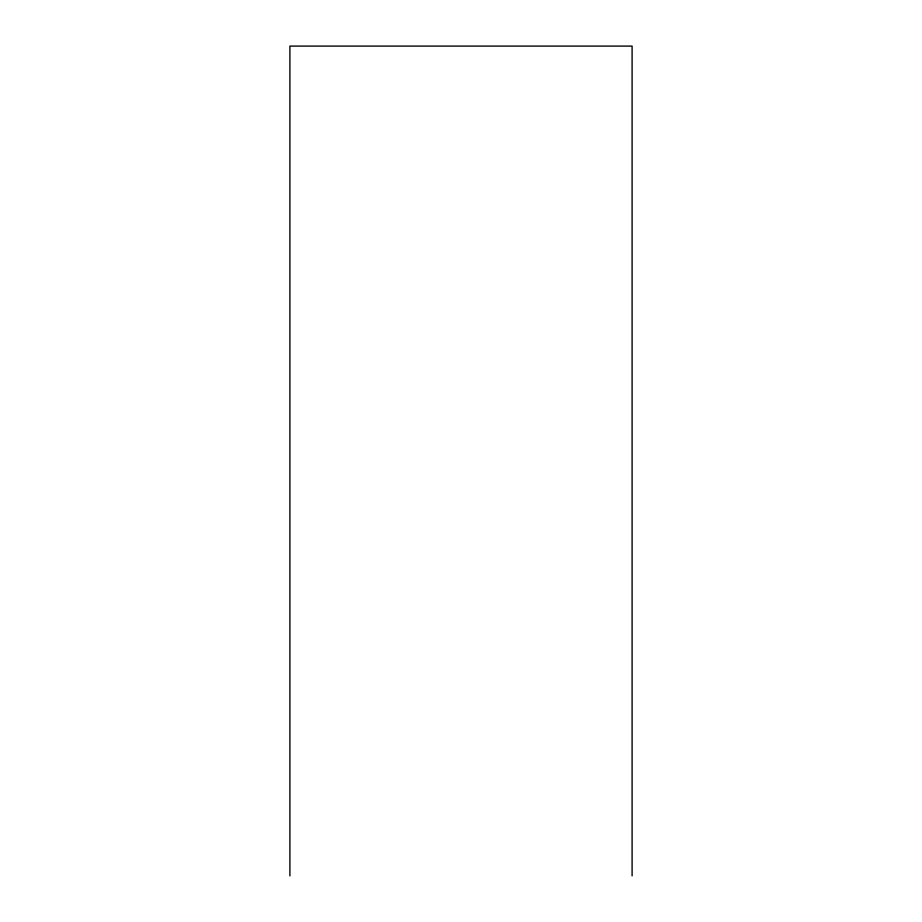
<?xml version="1.0" encoding="UTF-8"?>
<svg xmlns="http://www.w3.org/2000/svg" width="922" height="922" viewBox="0 0 922 922"><rect width="100%" height="100%" fill="white"/><g stroke="black" fill="none" stroke-linecap="round" stroke-linejoin="round"><path stroke-width="1.38" d="M632.1 875.9L632.1 46.1L289.9 46.1L289.9 875.9"/></g></svg>
